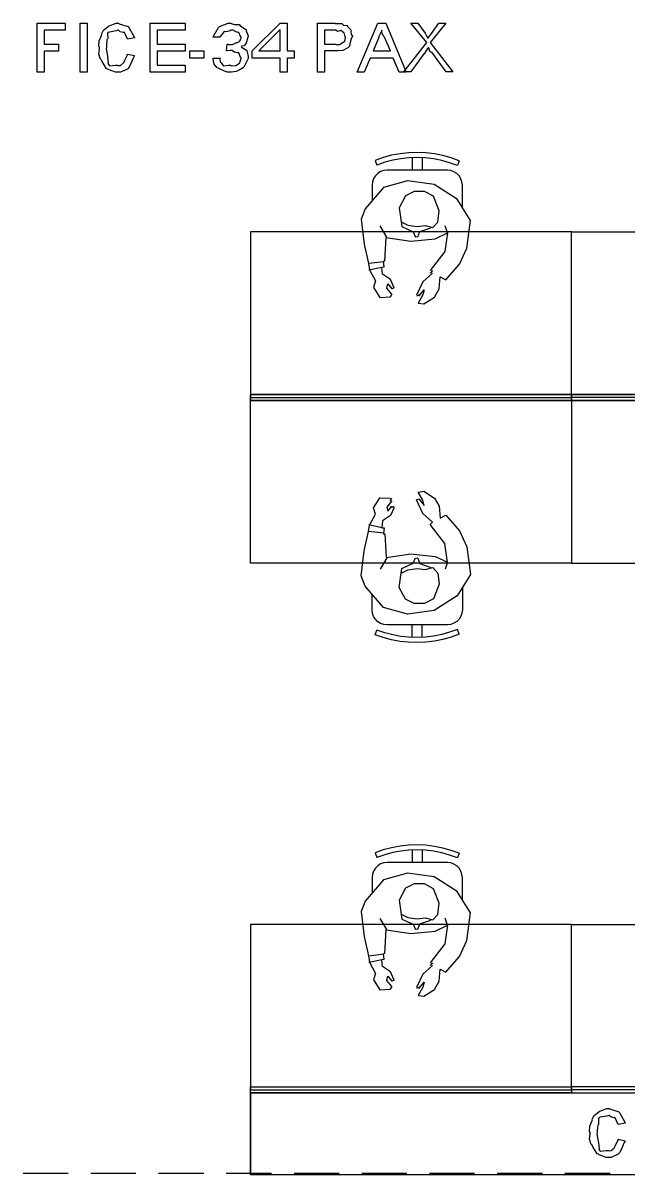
# Model space of a CAD drawing. Extents: x 0 to 23.4, y 0 to 16.5.
# Drawn here: x 10.566 to 11.359, y 6.225 to 7.731 of the extents above; entities that cross this region are included whole.
import ezdxf

# ---------------------------------------------------------------- set-up
doc = ezdxf.new("R2010")
doc.units = 0
doc.layers.get('0').update_dxf_attribs({"linetype": 'CONTINUOUS'})

msp = doc.modelspace()

# ---------------------------------------------------------------- linework, layer by layer
at = {"color": 0}
for points in [[(10.5849, 7.66721), (10.5849, 7.73122), (10.6216, 7.73122), (10.6216, 7.72211), (10.594, 7.72211), (10.594, 7.70389), (10.6125, 7.70389), (10.6125, 7.69476), (10.594, 7.69476), (10.594, 7.66721), (10.5849, 7.66721)], [(10.6409, 7.66721), (10.6409, 7.73122), (10.65, 7.73122), (10.65, 7.66721), (10.6409, 7.66721)], [(10.703, 7.69086), (10.7121, 7.68892), (10.7107, 7.68653), (10.7074, 7.67856), (10.7052, 7.67361), (10.7043, 7.67264), (10.703, 7.67128), (10.6937, 7.66721), (10.6907, 7.66721), (10.6872, 7.66721), (10.6778, 7.67068), (10.677, 7.67133), (10.6756, 7.67171), (10.6694, 7.68181), (10.6689, 7.68306), (10.6675, 7.68419), (10.6655, 7.69092), (10.6663, 7.6976), (10.6663, 7.69976), (10.6656, 7.70096), (10.6659, 7.70811), (10.6688, 7.71528), (10.6694, 7.71647), (10.6689, 7.71707), (10.6717, 7.722), (10.6775, 7.72694), (10.6785, 7.72754), (10.6788, 7.72775), (10.6882, 7.73122), (10.6913, 7.73122), (10.6921, 7.73053), (10.7037, 7.72689), (10.7045, 7.72601), (10.705, 7.72493), (10.7117, 7.71343), (10.7121, 7.71192), (10.703, 7.71018), (10.7024, 7.71115), (10.6989, 7.71886), (10.6985, 7.71929), (10.6973, 7.71903), (10.6933, 7.72011), (10.6913, 7.72211), (10.6907, 7.72211), (10.688, 7.72108), (10.6794, 7.71967), (10.6771, 7.71892), (10.6772, 7.71886), (10.6769, 7.71756), (10.677, 7.71132), (10.6768, 7.71039), (10.6761, 7.70942), (10.6755, 7.70221), (10.6755, 7.69976), (10.6751, 7.69819), (10.6767, 7.6881), (10.677, 7.68718), (10.6768, 7.68576), (10.6778, 7.67942), (10.6776, 7.67893), (10.6773, 7.67844), (10.6794, 7.67551), (10.6873, 7.67632), (10.69, 7.67632), (10.6902, 7.67594), (10.6938, 7.67611), (10.6976, 7.67942), (10.6982, 7.68001), (10.6982, 7.68001), (10.6995, 7.683), (10.7028, 7.68967), (10.703, 7.69086)], [(10.7325, 7.66726), (10.7325, 7.73128), (10.7783, 7.73128), (10.7783, 7.72217), (10.7416, 7.72217), (10.7416, 7.70394), (10.7783, 7.70394), (10.7783, 7.69482), (10.7416, 7.69482), (10.7416, 7.67637), (10.7783, 7.67637), (10.7783, 7.66726), (10.7325, 7.66726)], [(10.8149, 7.68554), (10.8241, 7.68554), (10.8236, 7.68463), (10.8243, 7.68088), (10.8264, 7.67899), (10.8267, 7.6786), (10.8264, 7.67828), (10.8285, 7.67557), (10.8352, 7.67643), (10.8375, 7.67643), (10.8385, 7.67567), (10.8446, 7.676), (10.8493, 7.67882), (10.8497, 7.67925), (10.8497, 7.67925), (10.8502, 7.68099), (10.8516, 7.68506), (10.8516, 7.68642), (10.8509, 7.68664), (10.8484, 7.69228), (10.8477, 7.69271), (10.8468, 7.69228), (10.8428, 7.69342), (10.8393, 7.69553), (10.8382, 7.69553), (10.837, 7.69553), (10.8328, 7.69499), (10.8323, 7.69488), (10.8332, 7.704), (10.8332, 7.704), (10.8345, 7.70399), (10.8345, 7.70399), (10.8351, 7.70329), (10.8401, 7.70344), (10.8455, 7.70583), (10.8464, 7.70617), (10.8466, 7.70594), (10.8498, 7.70779), (10.8516, 7.71197), (10.8516, 7.71332), (10.8509, 7.71365), (10.8485, 7.71924), (10.8479, 7.71962), (10.8468, 7.71918), (10.8407, 7.72222), (10.8386, 7.72222), (10.8371, 7.72136), (10.832, 7.72), (10.8294, 7.72022), (10.8288, 7.71983), (10.8282, 7.71858), (10.8242, 7.71386), (10.8241, 7.71311), (10.8149, 7.71311), (10.8152, 7.71425), (10.8217, 7.72581), (10.8227, 7.72657), (10.8231, 7.72706), (10.8344, 7.73133), (10.8382, 7.73133), (10.8384, 7.73062), (10.843, 7.72971), (10.8488, 7.72939), (10.8497, 7.72894), (10.85, 7.72808), (10.8574, 7.72331), (10.8579, 7.72265), (10.8582, 7.72119), (10.8598, 7.71685), (10.8607, 7.71474), (10.8607, 7.71397), (10.8603, 7.71289), (10.8587, 7.70682), (10.8583, 7.70617), (10.8579, 7.70497), (10.8553, 7.70171), (10.8524, 7.70107), (10.8516, 7.70074), (10.8518, 7.70008), (10.8587, 7.69618), (10.859, 7.69553), (10.8591, 7.69488), (10.8607, 7.68821), (10.8607, 7.68599), (10.8603, 7.68431), (10.8551, 7.67367), (10.854, 7.67275), (10.8519, 7.67139), (10.8451, 7.66803), (10.839, 7.66732), (10.8371, 7.66732), (10.8333, 7.66732), (10.8229, 7.6715), (10.8219, 7.67231), (10.8203, 7.67279), (10.8162, 7.67763), (10.8151, 7.68425), (10.8149, 7.68554)], [(10.9026, 7.66732), (10.9026, 7.68554), (10.8659, 7.68554), (10.8659, 7.69488), (10.9026, 7.73133), (10.9117, 7.73133), (10.9117, 7.69488), (10.9208, 7.69488), (10.9208, 7.68554), (10.9117, 7.68554), (10.9117, 7.66732), (10.9026, 7.66732)], [(10.9514, 7.66732), (10.9514, 7.73133), (10.974, 7.73133), (10.9746, 7.73062), (10.9825, 7.73101), (10.9831, 7.7309), (10.983, 7.73068), (10.9855, 7.72874), (10.99, 7.72825), (10.9904, 7.72786), (10.9904, 7.72711), (10.9949, 7.72244), (10.9952, 7.72179), (10.9948, 7.7206), (10.9952, 7.71631), (10.9972, 7.71425), (10.9972, 7.71354), (10.996, 7.71192), (10.9943, 7.70578), (10.9932, 7.70122), (10.9924, 7.70031), (10.9909, 7.699), (10.9847, 7.69558), (10.9778, 7.69488), (10.9755, 7.69488), (10.9605, 7.69488), (10.9605, 7.66732), (10.9514, 7.66732)], [(11.0034, 7.66738), (11.0301, 7.73139), (11.0407, 7.73139), (11.0674, 7.66738), (11.0583, 7.66738), (11.0505, 7.6856), (11.0203, 7.6856), (11.0125, 7.66738), (11.0034, 7.66738)], [(11.0645, 7.66743), (11.0944, 7.70583), (11.0736, 7.73144), (11.0827, 7.73144), (11.0922, 7.71799), (11.0929, 7.71636), (11.0958, 7.71149), (11.0957, 7.71126), (11.0957, 7.71126), (11.0989, 7.7156), (11.0994, 7.71625), (11.1102, 7.73144), (11.1194, 7.73144), (11.0987, 7.70583), (11.1285, 7.66743), (11.1196, 7.66743), (11.1011, 7.69325), (11.1007, 7.69299), (11.0981, 7.69428), (11.0971, 7.69883), (11.0966, 7.69954), (11.0954, 7.69803), (11.0907, 7.69129), (11.0905, 7.69108), (11.0736, 7.66743), (11.0645, 7.66743)], [(10.9026, 7.69488), (10.9026, 7.72288), (10.8746, 7.69488), (10.9026, 7.69488)], [(10.9605, 7.704), (10.9748, 7.70399), (10.9756, 7.70329), (10.9803, 7.7035), (10.9845, 7.706), (10.985, 7.70638), (10.985, 7.70638), (10.9871, 7.7079), (10.9881, 7.71197), (10.9881, 7.71332), (10.9877, 7.71354), (10.9864, 7.71843), (10.9861, 7.71875), (10.9858, 7.71853), (10.982, 7.72168), (10.9816, 7.72179), (10.9808, 7.72119), (10.9775, 7.72054), (10.9755, 7.72222), (10.9748, 7.72222), (10.9605, 7.72222), (10.9605, 7.704)], [(11.024, 7.69493), (11.0468, 7.69493), (11.0392, 7.71317), (11.0379, 7.71419), (11.0356, 7.71897), (11.0355, 7.72211), (11.0355, 7.72228), (11.0349, 7.72086), (11.0331, 7.71653), (11.0317, 7.71371), (11.0314, 7.71272), (11.024, 7.69493)], [(10.7844, 7.68554), (10.7844, 7.69488), (10.8027, 7.69488), (10.8027, 7.68554), (10.7844, 7.68554)], [(10.8636, 7.24561), (11.2835, 7.24561), (11.2835, 7.23774), (10.8636, 7.23774), (10.8636, 7.24561)], [(10.8636, 7.23774), (11.2835, 7.23774), (11.2835, 7.24561), (10.8636, 7.24561), (10.8636, 7.23774)], [(11.7035, 7.24561), (11.2835, 7.24561), (11.2835, 7.23774), (11.7035, 7.23774), (11.7035, 7.24561)], [(11.7035, 7.23774), (11.2835, 7.23774), (11.2835, 7.24561), (11.7035, 7.24561), (11.7035, 7.23774)], [(10.8636, 6.34017), (11.2835, 6.34017), (11.2835, 6.33231), (10.8636, 6.33231), (10.8636, 6.34017)], [(12.1239, 6.33231), (12.1239, 6.22499), (10.8636, 6.22499), (10.8636, 6.33231), (12.1239, 6.33231)], [(11.7035, 6.34017), (11.2835, 6.34017), (11.2835, 6.33231), (11.7035, 6.33231), (11.7035, 6.34017)], [(11.3447, 6.27165), (11.3538, 6.26969), (11.3524, 6.26731), (11.3491, 6.25933), (11.3469, 6.25439), (11.346, 6.25342), (11.3447, 6.25206), (11.3354, 6.24799), (11.3324, 6.24799), (11.3289, 6.24799), (11.3196, 6.25146), (11.3187, 6.25211), (11.3173, 6.2525), (11.3111, 6.26258), (11.3107, 6.26383), (11.3092, 6.26497), (11.3072, 6.27171), (11.3081, 6.27838), (11.3081, 6.28054), (11.3073, 6.28174), (11.3076, 6.2889), (11.3105, 6.29606), (11.3111, 6.29725), (11.3106, 6.29785), (11.3134, 6.30279), (11.3192, 6.30772), (11.3202, 6.30832), (11.3205, 6.30854), (11.3299, 6.31201), (11.333, 6.31201), (11.3338, 6.31131), (11.3454, 6.30767), (11.3462, 6.30681), (11.3467, 6.30572), (11.3535, 6.29422), (11.3538, 6.29269), (11.3447, 6.29096), (11.3441, 6.29194), (11.3407, 6.29964), (11.3402, 6.30007), (11.339, 6.29981), (11.335, 6.30089), (11.333, 6.3029), (11.3324, 6.3029), (11.3297, 6.30192), (11.3211, 6.30046), (11.3191, 6.29969), (11.3191, 6.29964), (11.3187, 6.29833), (11.3189, 6.2921), (11.3187, 6.29118), (11.3179, 6.29021), (11.3172, 6.28299), (11.3172, 6.28054), (11.3168, 6.27897), (11.3186, 6.26888), (11.3189, 6.26796), (11.3187, 6.26654), (11.3197, 6.26019), (11.3196, 6.25971), (11.3193, 6.25922), (11.3212, 6.25629), (11.329, 6.25711), (11.3317, 6.25711), (11.3319, 6.25672), (11.3355, 6.25689), (11.3394, 6.26019), (11.34, 6.26079), (11.34, 6.26079), (11.3412, 6.26378), (11.3445, 6.27046), (11.3447, 6.27165)]]:
    msp.add_lwpolyline(points, close=True, dxfattribs=at)
for points in [[(11.1368, 7.55106), (11.1263, 7.55496), (11.1153, 7.558), (11.1043, 7.56022), (11.0931, 7.56158), (11.0818, 7.56207), (11.0705, 7.56174), (11.0593, 7.56049), (11.0482, 7.55843), (11.0373, 7.55556), (11.0266, 7.55186)], [(11.0266, 7.55186), (11.0291, 7.54574)], [(11.1343, 7.54497), (11.1242, 7.54872), (11.1138, 7.5516), (11.1033, 7.55371), (11.0926, 7.55501), (11.0818, 7.5555), (11.071, 7.55518), (11.0603, 7.55404), (11.0497, 7.55208), (11.0393, 7.54932), (11.0291, 7.54574)], [(11.0753, 7.55556), (11.0752, 7.53901)], [(11.0884, 7.5555), (11.0883, 7.53901)], [(11.1368, 7.55106), (11.1343, 7.54497)], [(11.0425, 7.53907), (11.0381, 7.53857), (11.0339, 7.53717), (11.0302, 7.53483), (11.0271, 7.53168), (11.0247, 7.528), (11.0232, 7.52382), (11.0227, 7.51942)], [(11.1212, 7.5389), (11.0425, 7.53907)], [(11.1408, 7.51921), (11.1403, 7.5236), (11.1389, 7.52772), (11.1366, 7.53147), (11.1335, 7.53461), (11.1297, 7.53694), (11.1256, 7.53842), (11.1212, 7.5389)], [(11.0227, 7.51942), (11.0227, 7.49881)], [(11.069, 7.52513), (11.0378, 7.51639)], [(11.104, 7.52024), (11.069, 7.52513)], [(11.134, 7.50114), (11.104, 7.52024)], [(11.1408, 7.49024), (11.1408, 7.51921)], [(11.0378, 7.51639), (11.0138, 7.4885)], [(11.0666, 7.50549), (11.0582, 7.48996)], [(11.078, 7.51113), (11.0666, 7.50549)], [(11.0914, 7.51113), (11.078, 7.51113)], [(11.1033, 7.50489), (11.0914, 7.51113)], [(11.1105, 7.48574), (11.1033, 7.50489)], [(11.0138, 7.4885), (11.0086, 7.47483)], [(11.0582, 7.48996), (11.0618, 7.46517)], [(11.1514, 7.47325), (11.134, 7.50114)], [(11.0086, 7.47483), (11.0122, 7.44217)], [(11.1089, 7.47119), (11.1105, 7.48574)], [(11.1467, 7.43707), (11.1514, 7.47325)], [(11.2835, 7.45822), (10.8636, 7.45822)], [(10.8636, 7.45822), (10.8636, 7.24169)], [(11.0419, 7.45122), (11.0332, 7.4661)], [(11.0618, 7.47108), (11.0694, 7.46707)], [(11.0618, 7.46517), (11.0764, 7.45833)], [(11.0694, 7.46707), (11.0818, 7.46539)], [(11.0764, 7.45833), (11.0796, 7.45133)], [(11.0818, 7.46539), (11.092, 7.46669)], [(11.0825, 7.45171), (11.0852, 7.45871)], [(11.0852, 7.45871), (11.0994, 7.46382)], [(11.092, 7.46669), (11.1024, 7.46397)], [(11.1024, 7.46397), (11.1089, 7.47119)], [(11.1051, 7.44937), (11.1214, 7.45708)], [(11.1214, 7.45708), (11.1178, 7.43267)], [(11.1214, 7.45708), (11.1182, 7.46631)], [(11.2835, 7.24169), (11.2835, 7.45822)], [(11.2835, 7.45822), (11.7035, 7.45822)], [(11.2835, 7.24169), (11.2835, 7.45822)], [(11.0122, 7.44217), (11.018, 7.41694)], [(11.0394, 7.41997), (11.0412, 7.45085)], [(11.0412, 7.45085), (11.0736, 7.44601)], [(11.0736, 7.44601), (11.1051, 7.44937)], [(11.0825, 7.45171), (11.0796, 7.45133)], [(11.1178, 7.43267), (11.0988, 7.40788)], [(11.137, 7.41618), (11.1467, 7.43707)], [(11.018, 7.41694), (11.0193, 7.40869)], [(11.0382, 7.41917), (11.0185, 7.41683)], [(11.0354, 7.41183), (11.0187, 7.40831)], [(11.0387, 7.41217), (11.0354, 7.41183)], [(11.0366, 7.4031), (11.0354, 7.41183)], [(11.0394, 7.41997), (11.0378, 7.41982)], [(11.0387, 7.41217), (11.0378, 7.41982)], [(11.1193, 7.39567), (11.137, 7.41618)], [(11.0193, 7.40869), (11.0271, 7.39415)], [(11.0467, 7.396), (11.0366, 7.4031)], [(11.1017, 7.40451), (11.089, 7.39312)], [(11.1017, 7.40788), (11.0988, 7.40451)], [(11.1107, 7.38385), (11.1117, 7.39958)], [(11.1117, 7.39958), (11.1193, 7.39567)], [(11.0271, 7.39415), (11.0246, 7.38569)], [(11.0246, 7.38569), (11.0328, 7.37267)], [(11.0419, 7.38488), (11.0432, 7.3904)], [(11.0486, 7.37696), (11.0419, 7.38488)], [(11.0432, 7.3904), (11.0486, 7.3839)], [(11.0516, 7.38531), (11.0467, 7.396)], [(11.0516, 7.38531), (11.0486, 7.3839)], [(11.089, 7.39312), (11.0807, 7.37543)], [(11.0841, 7.37408), (11.0908, 7.38271)], [(11.0908, 7.38271), (11.0893, 7.37608)], [(11.1044, 7.37304), (11.1107, 7.38385)], [(11.0328, 7.37267), (11.0462, 7.37332)], [(11.0486, 7.37696), (11.0462, 7.37332)], [(11.0841, 7.37543), (11.0807, 7.37408)], [(11.0893, 7.37608), (11.0831, 7.36529)], [(11.0906, 7.3641), (11.1044, 7.37304)], [(11.0831, 7.36529), (11.0906, 7.3641)], [(10.8636, 7.24169), (11.2835, 7.24169)], [(10.8636, 7.02518), (10.8636, 7.24169)], [(10.8636, 7.24169), (11.2835, 7.24169)], [(11.2835, 7.24561), (11.2835, 7.24169)], [(11.2835, 7.24561), (11.2835, 7.24169)], [(11.2835, 7.24169), (11.2835, 7.02518)], [(11.2835, 7.23774), (11.2835, 7.24169)], [(11.7035, 7.24169), (11.2835, 7.24169)], [(11.7035, 7.24169), (11.2835, 7.24169)], [(11.2835, 7.24169), (11.2835, 7.02518)], [(11.2835, 7.23774), (11.2835, 7.24169)], [(11.0246, 7.09765), (11.0328, 7.11068)], [(11.0328, 7.11068), (11.0462, 7.11008)], [(11.0831, 7.11806), (11.0906, 7.11925)], [(11.0893, 7.10726), (11.0831, 7.11806)], [(11.0906, 7.11925), (11.1044, 7.11029)], [(11.0271, 7.08919), (11.0246, 7.09765)], [(11.0486, 7.10639), (11.0419, 7.09847)], [(11.0419, 7.09847), (11.0432, 7.09293)], [(11.0432, 7.09293), (11.0486, 7.0995)], [(11.0462, 7.10639), (11.0486, 7.11008)], [(11.0516, 7.09804), (11.0467, 7.08735)], [(11.0486, 7.09804), (11.0516, 7.0995)], [(11.0807, 7.10792), (11.0841, 7.10926)], [(11.089, 7.09022), (11.0807, 7.10792)], [(11.0841, 7.10926), (11.0908, 7.10069)], [(11.0908, 7.10069), (11.0893, 7.10726)], [(11.1044, 7.11029), (11.1107, 7.0995)], [(11.1107, 7.0995), (11.1117, 7.08376)], [(11.0193, 7.07465), (11.0271, 7.08919)], [(11.0467, 7.08735), (11.0366, 7.08024)], [(11.1017, 7.07883), (11.089, 7.09022)], [(11.1117, 7.08376), (11.1193, 7.08768)], [(11.1193, 7.08768), (11.137, 7.06717)], [(11.0122, 7.04118), (11.018, 7.0664)], [(11.018, 7.0664), (11.0193, 7.07465)], [(11.0382, 7.06418), (11.0185, 7.06651)], [(11.0354, 7.0715), (11.0187, 7.07503)], [(11.0366, 7.08024), (11.0354, 7.0715)], [(11.0354, 7.07118), (11.0387, 7.0715)], [(11.0387, 7.07118), (11.0378, 7.06353)], [(11.0988, 7.07553), (11.1017, 7.07883)], [(11.1178, 7.05067), (11.0988, 7.07553)], [(11.137, 7.06717), (11.1467, 7.04633)], [(11.0378, 7.06337), (11.0394, 7.06353)], [(11.0394, 7.06337), (11.0412, 7.0325)], [(11.1214, 7.02632), (11.1178, 7.05067)], [(11.0086, 7.00851), (11.0122, 7.04118)], [(11.0412, 7.0325), (11.0736, 7.03733)], [(11.0736, 7.03733), (11.1051, 7.03396)], [(11.1467, 7.04633), (11.1514, 7.01014)], [(11.2835, 7.02518), (10.8636, 7.02518)], [(11.0419, 7.03212), (11.0332, 7.01731)], [(11.0618, 7.01824), (11.0764, 7.02501)], [(11.0764, 7.02501), (11.0796, 7.03201)], [(11.0796, 7.03163), (11.0825, 7.03201)], [(11.0825, 7.03163), (11.0852, 7.02463)], [(11.0852, 7.02463), (11.0994, 7.01953)], [(11.1051, 7.03396), (11.1214, 7.02632)], [(11.1214, 7.02632), (11.1182, 7.01704)], [(11.2835, 7.02518), (11.7035, 7.02518)], [(11.0138, 6.99485), (11.0086, 7.00851)], [(11.0582, 6.99338), (11.0618, 7.01824)], [(11.0618, 7.01226), (11.0694, 7.01628)], [(11.0694, 7.01628), (11.0818, 7.01801)], [(11.0818, 7.01801), (11.092, 7.01671)], [(11.092, 7.01671), (11.1024, 7.01937)], [(11.1024, 7.01937), (11.1089, 7.01215)], [(11.1089, 7.01215), (11.1105, 6.99761)], [(11.1514, 7.01014), (11.134, 6.98221)], [(11.0378, 6.96696), (11.0138, 6.99485)], [(11.0666, 6.97786), (11.0582, 6.99338)], [(11.1105, 6.99761), (11.1033, 6.97846)], [(11.1408, 6.99317), (11.1408, 6.96414)], [(11.0227, 6.96392), (11.0227, 6.98454)], [(11.078, 6.97222), (11.0666, 6.97786)], [(11.1033, 6.97846), (11.0914, 6.97222)], [(11.134, 6.98221), (11.104, 6.96311)], [(11.0425, 6.94428), (11.0381, 6.94476), (11.0339, 6.94618), (11.0302, 6.94857), (11.0271, 6.95167), (11.0247, 6.9554), (11.0232, 6.95953), (11.0227, 6.96392)], [(11.069, 6.95822), (11.0378, 6.96696)], [(11.104, 6.96311), (11.069, 6.95822)], [(11.0914, 6.97222), (11.078, 6.97222)], [(11.1408, 6.96414), (11.1403, 6.95979), (11.1389, 6.95562), (11.1366, 6.95188), (11.1335, 6.94874), (11.1297, 6.9464), (11.1256, 6.94493), (11.1212, 6.94444)], [(11.0266, 6.93153), (11.0291, 6.93761)], [(11.1368, 6.93229), (11.1263, 6.92839), (11.1153, 6.92535), (11.1043, 6.92318), (11.0931, 6.92176), (11.0818, 6.92128), (11.0705, 6.9216), (11.0593, 6.92285), (11.0482, 6.92492), (11.0373, 6.92779), (11.0266, 6.93153)], [(11.1343, 6.93837), (11.1242, 6.93468), (11.1138, 6.93175), (11.1033, 6.92964), (11.0926, 6.92833), (11.0818, 6.92785), (11.071, 6.92817), (11.0603, 6.92931), (11.0497, 6.93132), (11.0393, 6.93403), (11.0291, 6.93761)], [(11.1212, 6.94444), (11.0425, 6.94428)], [(11.0753, 6.92785), (11.0752, 6.94433)], [(11.0884, 6.92785), (11.0883, 6.94439)], [(11.1368, 6.93229), (11.1343, 6.93837)], [(11.1368, 6.64561), (11.1263, 6.64947), (11.1153, 6.6525), (11.1043, 6.65474), (11.0931, 6.65608), (11.0818, 6.65663), (11.0705, 6.65625), (11.0593, 6.65506), (11.0482, 6.653), (11.0373, 6.65012), (11.0266, 6.64638)], [(11.0266, 6.64638), (11.0291, 6.64031)], [(11.1343, 6.63954), (11.1242, 6.64324), (11.1138, 6.64615), (11.1033, 6.64828), (11.0926, 6.64958), (11.0818, 6.65007), (11.071, 6.64974), (11.0603, 6.64854), (11.0497, 6.6466), (11.0393, 6.64382), (11.0291, 6.64031)], [(11.0753, 6.65007), (11.0752, 6.63357)], [(11.0884, 6.65007), (11.0883, 6.63351)], [(11.1368, 6.64561), (11.1343, 6.63954)], [(11.0425, 6.63363), (11.0381, 6.63314), (11.0339, 6.63167), (11.0302, 6.62935), (11.0271, 6.62625), (11.0247, 6.6225), (11.0232, 6.61833), (11.0227, 6.61399)], [(11.1212, 6.63346), (11.0425, 6.63363)], [(11.1408, 6.61372), (11.1403, 6.61811), (11.1389, 6.62229), (11.1366, 6.62603), (11.1335, 6.62913), (11.1297, 6.63151), (11.1256, 6.63297), (11.1212, 6.63346)], [(11.0227, 6.61399), (11.0227, 6.59337)], [(11.069, 6.61963), (11.0378, 6.61094)], [(11.104, 6.61475), (11.069, 6.61963)], [(11.134, 6.59571), (11.104, 6.61475)], [(11.1408, 6.58475), (11.1408, 6.61372)], [(11.0378, 6.61094), (11.0138, 6.58301)], [(11.0666, 6.59999), (11.0582, 6.58453)], [(11.078, 6.60568), (11.0666, 6.59999)], [(11.0914, 6.60563), (11.078, 6.60568)], [(11.1033, 6.59939), (11.0914, 6.60563)], [(11.1105, 6.58029), (11.1033, 6.59939)], [(11.0582, 6.58453), (11.0618, 6.55968)], [(11.1514, 6.56776), (11.134, 6.59571)], [(11.0138, 6.58301), (11.0086, 6.56939)], [(11.0086, 6.56939), (11.0122, 6.53674)], [(11.1089, 6.56569), (11.1105, 6.58029)], [(11.0419, 6.54579), (11.0332, 6.5606)], [(11.0618, 6.56565), (11.0694, 6.56164)], [(11.0618, 6.55968), (11.0764, 6.5529)], [(11.0694, 6.56164), (11.0818, 6.5599)], [(11.0818, 6.5599), (11.092, 6.56119)], [(11.0825, 6.54622), (11.0852, 6.55328)], [(11.0852, 6.55328), (11.0994, 6.55832)], [(11.092, 6.56119), (11.1024, 6.55854)], [(11.1024, 6.55854), (11.1089, 6.56569)], [(11.1214, 6.5516), (11.1182, 6.56082)], [(11.1467, 6.53157), (11.1514, 6.56776)], [(11.2835, 6.55274), (10.8636, 6.55274)], [(10.8636, 6.55274), (10.8636, 6.33621)], [(11.0394, 6.51449), (11.0412, 6.54542)], [(11.0412, 6.54542), (11.0736, 6.54058)], [(11.0736, 6.54058), (11.1051, 6.54389)], [(11.0764, 6.5529), (11.0796, 6.54585)], [(11.0825, 6.54622), (11.0796, 6.54585)], [(11.1051, 6.54389), (11.1214, 6.5516)], [(11.1214, 6.5516), (11.1178, 6.52718)], [(11.2835, 6.33621), (11.2835, 6.55274)], [(11.2835, 6.55274), (11.7035, 6.55274)], [(11.2835, 6.33621), (11.2835, 6.55274)], [(11.0122, 6.53674), (11.018, 6.5115)], [(11.1178, 6.52718), (11.0988, 6.50239)], [(11.137, 6.51074), (11.1467, 6.53157)], [(11.018, 6.5115), (11.0193, 6.50319)], [(11.0382, 6.51372), (11.0185, 6.51133)], [(11.0394, 6.51449), (11.0378, 6.51432)], [(11.0387, 6.50672), (11.0378, 6.51432)], [(11.1193, 6.49024), (11.137, 6.51074)], [(11.0354, 6.5064), (11.0187, 6.50282)], [(11.0193, 6.50319), (11.0271, 6.48867)], [(11.0387, 6.50672), (11.0354, 6.5064)], [(11.0366, 6.49761), (11.0354, 6.5064)], [(11.0467, 6.49056), (11.0366, 6.49761)], [(11.1017, 6.49908), (11.089, 6.48768)], [(11.1017, 6.50239), (11.0988, 6.49908)], [(11.1107, 6.4784), (11.1117, 6.49408)], [(11.1117, 6.49408), (11.1193, 6.49024)], [(11.0271, 6.48867), (11.0246, 6.48025)], [(11.0246, 6.48025), (11.0328, 6.46724)], [(11.0419, 6.47944), (11.0432, 6.48497)], [(11.0486, 6.47151), (11.0419, 6.47944)], [(11.0432, 6.48497), (11.0486, 6.4784)], [(11.0516, 6.47982), (11.0467, 6.49056)], [(11.0516, 6.47982), (11.0486, 6.4784)], [(11.089, 6.48768), (11.0807, 6.46994)], [(11.1044, 6.46761), (11.1107, 6.4784)], [(11.0328, 6.46724), (11.0462, 6.46783)], [(11.0486, 6.47151), (11.0462, 6.46783)], [(11.0841, 6.46994), (11.0807, 6.46864)], [(11.0893, 6.4706), (11.0831, 6.45985)], [(11.0841, 6.46864), (11.0908, 6.47721)], [(11.0908, 6.47721), (11.0893, 6.4706)], [(11.0906, 6.45865), (11.1044, 6.46761)], [(11.0831, 6.45985), (11.0906, 6.45865)], [(10.8636, 6.33621), (11.2835, 6.33621)], [(10.8636, 6.33231), (10.8636, 6.22732)], [(11.2835, 6.34017), (11.2835, 6.33621)], [(11.2835, 6.34017), (11.2835, 6.33621)], [(11.7035, 6.33621), (11.2835, 6.33621)], [(10.5663, 6.22732), (10.6254, 6.22732)], [(10.6549, 6.22732), (10.714, 6.22732)], [(10.7435, 6.22732), (10.8026, 6.22732)], [(10.8321, 6.22732), (10.8912, 6.22732)], [(10.9207, 6.22732), (10.9798, 6.22732)], [(11.0093, 6.22732), (11.0683, 6.22732)], [(11.0979, 6.22732), (11.1569, 6.22732)], [(11.1864, 6.22732), (11.2455, 6.22732)], [(11.275, 6.22732), (11.334, 6.22732)]]:
    msp.add_lwpolyline(points, dxfattribs=at)

doc.saveas('drawing.dxf')
